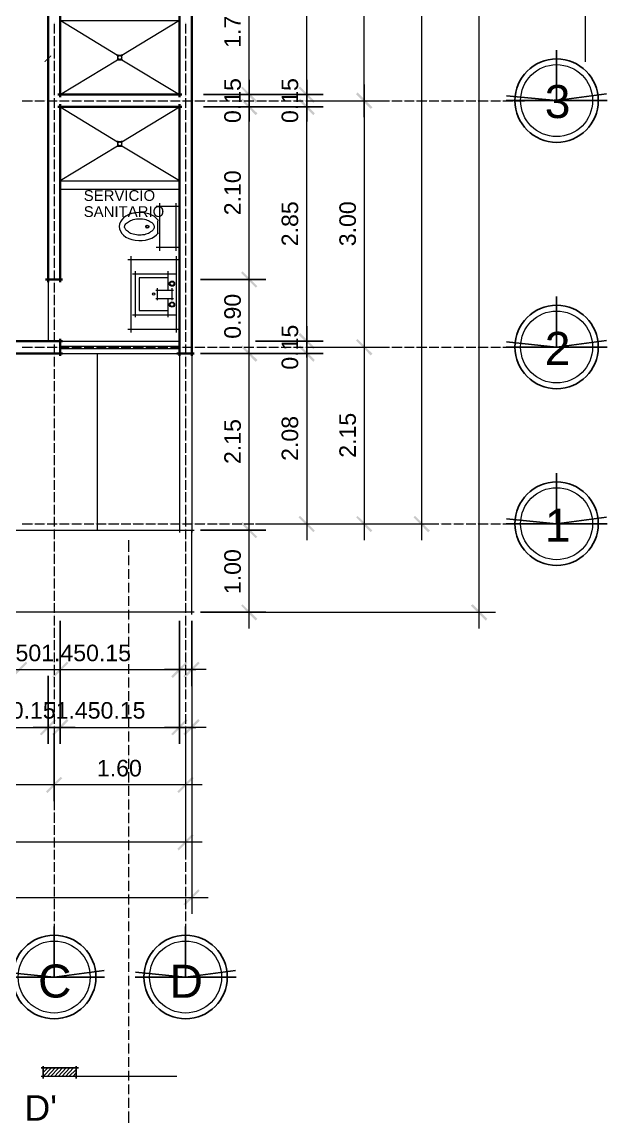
# Model space of a CAD drawing. Header units: millimetres. Extents: x 242 to 289.1, y 51.6 to 80.3.
# Drawn here: x 281.78 to 288.9, y 51.93 to 65.32 of the extents above; entities that cross this region are included whole.
import ezdxf

# ---------------------------------------------------------------- set-up
doc = ezdxf.new("R2010")
doc.units = ezdxf.units.MM
for name, color, linetype in [('PDF_0', 7, 'Continuous'), ('PDF_Acabados', 7, 'Continuous'), ('PDF_Arquitectura', 7, 'Continuous'), ('PDF_Ejes', 7, 'Continuous'), ('PDF_Muebles Fijos', 5, 'Continuous'), ('PDF_Muros', 7, 'Continuous'), ('PDF_Niveles', 2, 'Continuous'), ('PDF_Text', 7, 'Continuous'), ('PDF_Ventanas', 4, 'Continuous')]:
    doc.layers.add(name, color=color, linetype=linetype)
doc.styles.add('PDF ArialMT', font='arial.ttf')

msp = doc.modelspace()

# ---------------------------------------------------------------- hatches: boundary and pattern name
at = {"layer": 'PDF_0', "transparency": 33554559}
for points in [[(282.046, 64.842), (282.055, 64.833), (282.135, 64.91), (282.126, 64.918)], [(284.641, 64.359), (284.459, 64.537), (284.442, 64.52), (284.62, 64.338)], [(285.34, 64.359), (285.162, 64.537), (285.141, 64.52), (285.323, 64.338)], [(286.042, 64.283), (285.86, 64.465), (285.843, 64.444), (286.021, 64.266)], [(284.442, 64.372), (284.62, 64.19), (284.641, 64.211), (284.459, 64.389)], [(285.141, 64.372), (285.323, 64.19), (285.34, 64.211), (285.162, 64.389)], [(284.641, 62.107), (284.459, 62.289), (284.442, 62.272), (284.62, 62.09)], [(285.34, 61.358), (285.162, 61.54), (285.141, 61.519), (285.323, 61.341)], [(284.641, 61.21), (284.459, 61.387), (284.442, 61.371), (284.62, 61.188)], [(285.141, 61.371), (285.323, 61.188), (285.34, 61.21), (285.162, 61.387)], [(285.843, 61.447), (286.021, 61.265), (286.042, 61.286), (285.86, 61.464)], [(284.641, 59.059), (284.459, 59.241), (284.442, 59.22), (284.62, 59.042)], [(285.162, 59.313), (285.141, 59.296), (285.323, 59.114), (285.34, 59.135)], [(285.86, 59.313), (285.843, 59.296), (286.021, 59.114), (286.042, 59.135)], [(286.559, 59.313), (286.542, 59.296), (286.72, 59.114), (286.741, 59.135)], [(284.459, 58.238), (284.442, 58.221), (284.62, 58.039), (284.641, 58.06)], [(287.262, 58.238), (287.24, 58.221), (287.423, 58.039), (287.439, 58.06)], [(281.661, 57.34), (281.839, 57.522), (281.822, 57.539), (281.64, 57.361)], [(282.16, 57.34), (282.342, 57.522), (282.321, 57.539), (282.143, 57.361)], [(283.773, 57.539), (283.591, 57.361), (283.612, 57.34), (283.79, 57.522)], [(283.938, 57.522), (283.921, 57.539), (283.739, 57.361), (283.761, 57.34)], [(282.173, 56.841), (281.991, 56.659), (282.012, 56.642), (282.19, 56.82)], [(282.16, 56.642), (282.342, 56.82), (282.321, 56.841), (282.143, 56.659)], [(283.773, 56.841), (283.591, 56.659), (283.612, 56.642), (283.79, 56.82)], [(283.938, 56.82), (283.921, 56.841), (283.739, 56.659), (283.761, 56.642)], [(282.245, 56.138), (282.067, 55.96), (282.084, 55.939), (282.266, 56.121)], [(283.667, 55.96), (283.684, 55.939), (283.866, 56.121), (283.845, 56.138)], [(283.667, 55.262), (283.684, 55.241), (283.866, 55.423), (283.845, 55.439)], [(283.739, 54.589), (283.761, 54.572), (283.938, 54.749), (283.921, 54.771)]]:
    msp.add_hatch(color=256, dxfattribs=at).paths.add_polyline_path(points)

# ---------------------------------------------------------------- linework, layer by layer
for p, q in [((288.284, 64.366), (288.284, 64.979)), ((288.284, 64.366), (288.892, 64.447)), ((288.284, 64.366), (287.67, 64.366)), ((288.284, 64.366), (287.673, 64.426)), ((288.284, 64.366), (288.898, 64.366)), ((288.284, 61.368), (288.284, 61.982)), ((288.284, 61.368), (287.67, 61.368)), ((288.284, 61.368), (287.673, 61.429)), ((288.284, 61.368), (288.892, 61.449)), ((288.284, 61.368), (288.898, 61.368)), ((288.284, 59.218), (288.284, 59.831)), ((288.284, 59.218), (287.67, 59.218)), ((288.284, 59.218), (287.673, 59.279)), ((288.284, 59.218), (288.892, 59.299)), ((288.284, 59.218), (288.898, 59.218)), ((282.167, 53.702), (282.167, 54.315)), ((283.767, 53.702), (283.767, 54.315)), ((282.167, 53.702), (281.556, 53.762)), ((282.167, 53.702), (282.775, 53.783)), ((283.767, 53.702), (283.156, 53.762)), ((283.767, 53.702), (284.375, 53.783)), ((282.167, 53.702), (281.553, 53.702)), ((282.167, 53.702), (282.78, 53.702)), ((283.767, 53.702), (283.153, 53.702)), ((283.767, 53.702), (284.381, 53.702))]:
    msp.add_line(p, q)
for centre in [(288.284, 64.366), (288.284, 61.368), (288.284, 59.218), (282.167, 53.702), (283.767, 53.702)]:
    msp.add_circle(centre, 0.508)
at = {"layer": 'PDF_Acabados', "color": 8, "lineweight": 5, "true_color": 0x808080}
for points in [[(288.637, 64.838), (288.637, 66.489)], [(283.659, 52.493), (282.008, 52.493)]]:
    msp.add_lwpolyline(points, dxfattribs=at)
at = {"layer": 'PDF_Acabados', "lineweight": 25}
for points in [[(282.461, 52.595), (282.008, 52.595)], [(282.033, 52.468), (282.033, 52.616)], [(282.436, 52.468), (282.436, 52.616)]]:
    msp.add_lwpolyline(points, dxfattribs=at)
at = {"layer": 'PDF_Acabados', "lineweight": 9}
for points in [[(282.033, 52.582), (282.046, 52.595)], [(282.033, 52.54), (282.088, 52.595)], [(282.033, 52.493), (282.135, 52.595)], [(282.08, 52.493), (282.177, 52.595)], [(282.122, 52.493), (282.224, 52.595)], [(282.169, 52.493), (282.27, 52.595)], [(282.215, 52.493), (282.313, 52.595)], [(282.258, 52.493), (282.359, 52.595)], [(282.304, 52.493), (282.402, 52.595)], [(282.347, 52.493), (282.436, 52.578)], [(282.393, 52.493), (282.436, 52.535)]]:
    msp.add_lwpolyline(points, dxfattribs=at)
at = {"layer": 'PDF_Arquitectura', "color": 250, "lineweight": 18, "true_color": 0x404040}
for points in [[(287.342, 57.941), (287.342, 74.338)], [(285.941, 64.165), (285.941, 67.166)], [(285.242, 64.241), (285.242, 67.09)], [(284.54, 64.241), (284.54, 66.341)], [(282.093, 64.546), (282.093, 64.977)], [(284.54, 64.618), (284.54, 64.44), (284.54, 64.292), (284.54, 64.11)], [(285.242, 64.618), (285.242, 64.44), (285.242, 64.292), (285.242, 64.11)], [(284.54, 61.989), (284.54, 64.491)], [(285.242, 61.239), (285.242, 64.491)], [(285.314, 64.364), (286.14, 64.364)], [(284.54, 61.091), (284.54, 62.391)], [(285.242, 61.62), (285.242, 61.438), (285.242, 61.29), (285.242, 61.108)], [(285.941, 61.565), (285.941, 59.017)], [(284.54, 58.941), (284.54, 61.489)], [(285.242, 61.489), (285.242, 59.017)], [(285.314, 61.366), (286.14, 61.366)], [(284.54, 57.941), (284.54, 59.338)], [(284.616, 59.216), (285.441, 59.216)], [(285.314, 59.216), (286.14, 59.216)], [(283.841, 57.239), (283.841, 58.035), (283.841, 54.47)], [(284.743, 58.14), (283.947, 58.14), (287.541, 58.14)], [(281.242, 57.442), (281.94, 57.442)], [(281.542, 57.442), (282.44, 57.442)], [(282.042, 57.442), (283.892, 57.442)], [(284.019, 57.442), (283.841, 57.442), (283.693, 57.442), (283.511, 57.442)], [(283.841, 57.366), (283.841, 56.54)], [(280.691, 56.739), (282.292, 56.739)], [(282.423, 56.739), (282.241, 56.739), (282.093, 56.739), (281.911, 56.739)], [(282.042, 56.739), (283.892, 56.739)], [(284.019, 56.739), (283.841, 56.739), (283.693, 56.739), (283.511, 56.739)], [(283.765, 56.667), (283.765, 55.842)], [(282.368, 56.041), (280.615, 56.041)], [(283.968, 56.041), (281.966, 56.041)], [(283.765, 55.964), (283.765, 55.139)], [(283.968, 55.342), (276.716, 55.342)], [(276.64, 54.669), (284.04, 54.669)]]:
    msp.add_lwpolyline(points, dxfattribs=at)
for points in [[(284.743, 64.44), (283.985, 64.44)], [(285.441, 64.44), (284.616, 64.44)], [(284.743, 64.292), (283.985, 64.292)], [(285.441, 64.292), (284.616, 64.292)], [(284.743, 62.188), (283.947, 62.188)], [(285.441, 61.438), (284.616, 61.438)], [(284.743, 61.29), (283.947, 61.29)], [(285.441, 61.29), (284.616, 61.29)], [(284.743, 59.139), (283.947, 59.139)], [(282.241, 57.239), (282.241, 58.035)], [(283.693, 57.239), (283.693, 58.035)], [(282.093, 56.54), (282.093, 57.366)], [(282.241, 56.54), (282.241, 57.366)], [(283.693, 56.54), (283.693, 57.366)], [(282.165, 55.842), (282.165, 56.667)]]:
    msp.add_lwpolyline(points, close=True, dxfattribs=at)
at = {"layer": 'PDF_Arquitectura', "lineweight": 5}
for points in [[(283.071, 59.017), (283.071, 58.877)], [(283.071, 58.86), (283.071, 58.86)], [(283.071, 58.847), (283.071, 58.847)], [(283.071, 58.83), (283.071, 58.712)], [(283.071, 58.695), (283.071, 58.695)], [(283.071, 58.682), (283.071, 58.682)], [(283.071, 58.665), (283.071, 58.547)], [(283.071, 58.53), (283.071, 58.53)], [(283.071, 58.517), (283.071, 58.517)], [(283.071, 58.5), (283.071, 58.382)], [(283.071, 58.365), (283.071, 58.365)], [(283.071, 58.352), (283.071, 58.352)], [(283.071, 58.335), (283.071, 58.217)], [(283.071, 58.2), (283.071, 58.2)], [(283.071, 58.187), (283.071, 58.187)], [(283.071, 58.17), (283.071, 58.052)], [(283.071, 58.035), (283.071, 58.035)], [(283.071, 58.022), (283.071, 58.022)], [(283.071, 58.005), (283.071, 57.886)], [(283.071, 57.869), (283.071, 57.869)], [(283.071, 57.857), (283.071, 57.857)], [(283.071, 57.84), (283.071, 57.721)], [(283.071, 57.704), (283.071, 57.704)], [(283.071, 57.692), (283.071, 57.692)], [(283.071, 57.675), (283.071, 57.556)], [(283.071, 57.539), (283.071, 57.539)], [(283.071, 57.527), (283.071, 57.527)], [(283.071, 57.51), (283.071, 57.391)], [(283.071, 57.374), (283.071, 57.374)], [(283.071, 57.361), (283.071, 57.361)], [(283.071, 57.345), (283.071, 57.226)], [(283.071, 57.213), (283.071, 57.213)], [(283.071, 57.196), (283.071, 57.196)], [(283.071, 57.179), (283.071, 57.061)], [(283.071, 57.048), (283.071, 57.048)], [(283.071, 57.031), (283.071, 57.031)], [(283.071, 57.014), (283.071, 56.896)], [(283.071, 56.883), (283.071, 56.883)], [(283.071, 56.866), (283.071, 56.866)], [(283.071, 56.849), (283.071, 56.731)], [(283.071, 56.718), (283.071, 56.718)], [(283.071, 56.701), (283.071, 56.701)], [(283.071, 56.688), (283.071, 56.566)], [(283.071, 56.553), (283.071, 56.553)], [(283.071, 56.536), (283.071, 56.536)], [(283.071, 56.523), (283.071, 56.4)], [(283.071, 56.388), (283.071, 56.388)], [(283.071, 56.371), (283.071, 56.371)], [(283.071, 56.358), (283.071, 56.235)], [(283.071, 56.223), (283.071, 56.223)], [(283.071, 56.206), (283.071, 56.206)], [(283.071, 56.193), (283.071, 56.07)], [(283.071, 56.058), (283.071, 56.058)], [(283.071, 56.041), (283.071, 56.041)], [(283.071, 56.028), (283.071, 55.905)], [(283.071, 55.892), (283.071, 55.892)], [(283.071, 55.876), (283.071, 55.876)], [(283.071, 55.863), (283.071, 55.74)], [(283.071, 55.727), (283.071, 55.727)], [(283.071, 55.71), (283.071, 55.71)], [(283.071, 55.698), (283.071, 55.575)], [(283.071, 55.562), (283.071, 55.562)], [(283.071, 55.545), (283.071, 55.545)], [(283.071, 55.533), (283.071, 55.41)], [(283.071, 55.397), (283.071, 55.397)], [(283.071, 55.38), (283.071, 55.38)], [(283.071, 55.368), (283.071, 55.245)], [(283.071, 55.232), (283.071, 55.232)], [(283.071, 55.215), (283.071, 55.215)], [(283.071, 55.202), (283.071, 55.08)], [(283.071, 55.067), (283.071, 55.067)], [(283.071, 55.05), (283.071, 55.05)], [(283.071, 55.037), (283.071, 54.915)], [(283.071, 54.902), (283.071, 54.902)], [(283.071, 54.885), (283.071, 54.885)], [(283.071, 54.872), (283.071, 54.749)], [(283.071, 54.737), (283.071, 54.737)], [(283.071, 54.72), (283.071, 54.72)], [(283.071, 54.707), (283.071, 54.584)], [(283.071, 54.572), (283.071, 54.572)], [(283.071, 54.555), (283.071, 54.555)], [(283.071, 54.542), (283.071, 54.423)], [(283.071, 54.407), (283.071, 54.407)], [(283.071, 54.39), (283.071, 54.39)], [(283.071, 54.377), (283.071, 54.258)], [(283.071, 54.241), (283.071, 54.241)], [(283.071, 54.224), (283.071, 54.224)], [(283.071, 54.212), (283.071, 54.093)], [(283.071, 54.076), (283.071, 54.076)], [(283.071, 54.059), (283.071, 54.059)], [(283.071, 54.047), (283.071, 53.928)], [(283.071, 53.911), (283.071, 53.911)], [(283.071, 53.899), (283.071, 53.899)], [(283.071, 53.882), (283.071, 53.763)], [(283.071, 53.746), (283.071, 53.746)], [(283.071, 53.733), (283.071, 53.733)], [(283.071, 53.716), (283.071, 53.598)], [(283.071, 53.581), (283.071, 53.581)], [(283.071, 53.568), (283.071, 53.568)], [(283.071, 53.551), (283.071, 53.433)], [(283.071, 53.416), (283.071, 53.416)], [(283.071, 53.403), (283.071, 53.403)], [(283.071, 53.386), (283.071, 53.268)], [(283.071, 53.251), (283.071, 53.251)], [(283.071, 53.238), (283.071, 53.238)], [(283.071, 53.221), (283.071, 53.103)], [(283.071, 53.086), (283.071, 53.086)], [(283.071, 53.073), (283.071, 53.073)], [(283.071, 53.056), (283.071, 52.938)], [(283.071, 52.921), (283.071, 52.921)], [(283.071, 52.908), (283.071, 52.908)], [(283.071, 52.891), (283.071, 52.772)], [(283.071, 52.755), (283.071, 52.755)], [(283.071, 52.743), (283.071, 52.743)], [(283.071, 52.726), (283.071, 52.607)], [(283.071, 52.59), (283.071, 52.59)], [(283.071, 52.578), (283.071, 52.578)], [(283.071, 52.561), (283.071, 52.442)], [(283.071, 52.425), (283.071, 52.425)], [(283.071, 52.413), (283.071, 52.413)], [(283.071, 52.396), (283.071, 52.277)], [(283.071, 52.26), (283.071, 52.26)], [(283.071, 52.247), (283.071, 52.247)], [(283.071, 52.231), (283.071, 52.112)], [(283.071, 52.095), (283.071, 52.095)], [(283.071, 52.082), (283.071, 52.082)], [(283.071, 52.065), (283.071, 51.926)]]:
    msp.add_lwpolyline(points, dxfattribs=at)
at = {"layer": 'PDF_Ejes', "lineweight": 18}
for points in [[(286.639, 74.266), (286.639, 59.017)], [(285.941, 64.563), (285.941, 61.163)], [(285.314, 64.364), (286.14, 64.364)], [(285.314, 61.366), (286.14, 61.366)], [(286.017, 59.216), (286.843, 59.216)]]:
    msp.add_lwpolyline(points, dxfattribs=at)
at = {"layer": 'PDF_Ejes', "lineweight": 9}
for points in [[(282.165, 65.316), (282.165, 65.316)], [(282.165, 65.299), (282.165, 65.181)], [(283.765, 65.316), (283.765, 65.316)], [(283.765, 65.299), (283.765, 65.181)], [(282.165, 65.164), (282.165, 65.164)], [(282.165, 65.151), (282.165, 65.028)], [(283.765, 65.164), (283.765, 65.164)], [(283.765, 65.151), (283.765, 65.028)], [(282.165, 65.015), (282.165, 65.015)], [(282.165, 64.999), (282.165, 64.88)], [(283.765, 65.015), (283.765, 65.015)], [(283.765, 64.999), (283.765, 64.88)], [(282.165, 64.863), (282.165, 64.863)], [(282.165, 64.85), (282.165, 64.728)], [(283.765, 64.863), (283.765, 64.863)], [(283.765, 64.85), (283.765, 64.728)], [(282.165, 64.715), (282.165, 64.715)], [(283.765, 64.715), (283.765, 64.715)], [(282.165, 64.698), (282.165, 64.579)], [(283.765, 64.698), (283.765, 64.579)], [(282.165, 64.563), (282.165, 64.563)], [(282.165, 64.55), (282.165, 64.431)], [(283.765, 64.563), (283.765, 64.563)], [(283.765, 64.55), (283.765, 64.431)], [(281.779, 64.364), (281.902, 64.364)], [(281.915, 64.364), (281.915, 64.364)], [(281.932, 64.364), (282.05, 64.364)], [(282.067, 64.364), (282.067, 64.364)], [(282.08, 64.364), (282.203, 64.364)], [(282.165, 64.414), (282.165, 64.414)], [(282.165, 64.397), (282.165, 64.279)], [(282.215, 64.364), (282.215, 64.364)], [(282.232, 64.364), (282.351, 64.364)], [(282.368, 64.364), (282.368, 64.364)], [(282.38, 64.364), (282.499, 64.364)], [(282.516, 64.364), (282.516, 64.364)], [(282.533, 64.364), (282.651, 64.364)], [(282.664, 64.364), (282.664, 64.364)], [(282.681, 64.364), (282.8, 64.364)], [(282.817, 64.364), (282.817, 64.364)], [(282.829, 64.364), (282.952, 64.364)], [(282.965, 64.364), (282.965, 64.364)], [(282.982, 64.364), (283.1, 64.364)], [(283.117, 64.364), (283.117, 64.364)], [(283.13, 64.364), (283.253, 64.364)], [(283.265, 64.364), (283.265, 64.364)], [(283.282, 64.364), (283.401, 64.364)], [(283.418, 64.364), (283.418, 64.364)], [(283.43, 64.364), (283.549, 64.364)], [(283.566, 64.364), (283.566, 64.364)], [(283.583, 64.364), (283.701, 64.364)], [(283.714, 64.364), (283.714, 64.364)], [(283.731, 64.364), (283.849, 64.364)], [(283.765, 64.414), (283.765, 64.414)], [(283.765, 64.397), (283.765, 64.279)], [(283.866, 64.364), (283.866, 64.364)], [(283.879, 64.364), (284.002, 64.364)], [(284.015, 64.364), (284.015, 64.364)], [(284.032, 64.364), (284.15, 64.364)], [(284.167, 64.364), (284.167, 64.364)], [(284.18, 64.364), (284.302, 64.364)], [(284.315, 64.364), (284.315, 64.364)], [(284.332, 64.364), (284.451, 64.364)], [(284.468, 64.364), (284.468, 64.364)], [(284.48, 64.364), (284.599, 64.364)], [(284.616, 64.364), (284.616, 64.364)], [(284.633, 64.364), (284.751, 64.364)], [(284.764, 64.364), (284.764, 64.364)], [(284.781, 64.364), (284.899, 64.364)], [(284.916, 64.364), (284.916, 64.364)], [(284.929, 64.364), (285.052, 64.364)], [(285.064, 64.364), (285.064, 64.364)], [(285.081, 64.364), (285.2, 64.364)], [(285.217, 64.364), (285.217, 64.364)], [(285.23, 64.364), (285.352, 64.364)], [(285.365, 64.364), (285.365, 64.364)], [(285.382, 64.364), (285.501, 64.364)], [(285.517, 64.364), (285.517, 64.364)], [(285.53, 64.364), (285.653, 64.364)], [(285.666, 64.364), (285.666, 64.364)], [(285.683, 64.364), (285.801, 64.364)], [(285.818, 64.364), (285.818, 64.364)], [(285.831, 64.364), (285.949, 64.364)], [(285.966, 64.364), (285.966, 64.364)], [(285.979, 64.364), (286.102, 64.364)], [(286.114, 64.364), (286.114, 64.364)], [(286.131, 64.364), (286.25, 64.364)], [(286.267, 64.364), (286.267, 64.364)], [(286.279, 64.364), (286.402, 64.364)], [(286.415, 64.364), (286.415, 64.364)], [(286.432, 64.364), (286.55, 64.364)], [(286.567, 64.364), (286.567, 64.364)], [(286.58, 64.364), (286.703, 64.364)], [(286.716, 64.364), (286.716, 64.364)], [(286.732, 64.364), (286.851, 64.364)], [(286.868, 64.364), (286.868, 64.364)], [(286.881, 64.364), (286.999, 64.364)], [(287.016, 64.364), (287.016, 64.364)], [(287.033, 64.364), (287.152, 64.364)], [(287.164, 64.364), (287.164, 64.364)], [(287.181, 64.364), (287.3, 64.364)], [(287.317, 64.364), (287.317, 64.364)], [(287.329, 64.364), (287.452, 64.364)], [(287.465, 64.364), (287.465, 64.364)], [(287.482, 64.364), (287.6, 64.364)], [(287.617, 64.364), (287.617, 64.364)], [(287.63, 64.364), (287.753, 64.364)], [(287.765, 64.364), (287.765, 64.364)], [(287.782, 64.364), (287.892, 64.364)], [(282.165, 64.266), (282.165, 64.266)], [(282.165, 64.249), (282.165, 64.131)], [(283.765, 64.266), (283.765, 64.266)], [(283.765, 64.249), (283.765, 64.131)], [(282.165, 64.114), (282.165, 64.114)], [(282.165, 64.101), (282.165, 63.978)], [(283.765, 64.114), (283.765, 64.114)], [(283.765, 64.101), (283.765, 63.978)], [(282.165, 63.966), (282.165, 63.966)], [(282.165, 63.949), (282.165, 63.83)], [(283.765, 63.966), (283.765, 63.966)], [(283.765, 63.949), (283.765, 63.83)], [(282.165, 63.813), (282.165, 63.813)], [(282.165, 63.801), (282.165, 63.678)], [(283.765, 63.813), (283.765, 63.813)], [(283.765, 63.801), (283.765, 63.678)], [(282.165, 63.665), (282.165, 63.665)], [(282.165, 63.648), (282.165, 63.53)], [(283.765, 63.665), (283.765, 63.665)], [(283.765, 63.648), (283.765, 63.53)], [(282.165, 63.513), (282.165, 63.513)], [(283.765, 63.513), (283.765, 63.513)], [(282.165, 63.5), (282.165, 63.381)], [(283.765, 63.5), (283.765, 63.381)], [(282.165, 63.364), (282.165, 63.364)], [(282.165, 63.348), (282.165, 63.229)], [(283.765, 63.364), (283.765, 63.364)], [(283.765, 63.348), (283.765, 63.229)], [(282.165, 63.216), (282.165, 63.216)], [(282.165, 63.199), (282.165, 63.081)], [(283.765, 63.216), (283.765, 63.216)], [(283.765, 63.199), (283.765, 63.081)], [(282.165, 63.064), (282.165, 63.064)], [(282.165, 63.051), (282.165, 62.928)], [(283.765, 63.064), (283.765, 63.064)], [(283.765, 63.051), (283.765, 62.928)], [(282.165, 62.916), (282.165, 62.916)], [(282.165, 62.899), (282.165, 62.78)], [(283.765, 62.916), (283.765, 62.916)], [(283.765, 62.899), (283.765, 62.78)], [(282.165, 62.763), (282.165, 62.763)], [(282.165, 62.751), (282.165, 62.628)], [(283.765, 62.763), (283.765, 62.763)], [(283.765, 62.751), (283.765, 62.628)], [(282.165, 62.615), (282.165, 62.615)], [(282.165, 62.598), (282.165, 62.48)], [(283.765, 62.615), (283.765, 62.615)], [(283.765, 62.598), (283.765, 62.48)], [(282.165, 62.463), (282.165, 62.463)], [(282.165, 62.45), (282.165, 62.332)], [(283.765, 62.463), (283.765, 62.463)], [(283.765, 62.45), (283.765, 62.332)], [(282.165, 62.315), (282.165, 62.315)], [(282.165, 62.298), (282.165, 62.179)], [(283.765, 62.315), (283.765, 62.315)], [(283.765, 62.298), (283.765, 62.179)], [(282.165, 62.166), (282.165, 62.166)], [(283.765, 62.166), (283.765, 62.166)], [(282.165, 62.149), (282.165, 62.031)], [(283.765, 62.149), (283.765, 62.031)], [(282.165, 62.014), (282.165, 62.014)], [(282.165, 62.001), (282.165, 61.879)], [(283.765, 62.014), (283.765, 62.014)], [(283.765, 62.001), (283.765, 61.879)], [(282.165, 61.866), (282.165, 61.866)], [(282.165, 61.849), (282.165, 61.73)], [(283.765, 61.866), (283.765, 61.866)], [(283.765, 61.849), (283.765, 61.73)], [(282.165, 61.713), (282.165, 61.713)], [(282.165, 61.701), (282.165, 61.578)], [(283.765, 61.713), (283.765, 61.713)], [(283.765, 61.701), (283.765, 61.578)], [(282.165, 61.565), (282.165, 61.565)], [(282.165, 61.548), (282.165, 61.43)], [(283.765, 61.565), (283.765, 61.565)], [(283.765, 61.548), (283.765, 61.43)], [(281.779, 61.366), (281.902, 61.366)], [(281.915, 61.366), (281.915, 61.366)], [(281.932, 61.366), (282.05, 61.366)], [(282.067, 61.366), (282.067, 61.366)], [(282.08, 61.366), (282.203, 61.366)], [(282.165, 61.413), (282.165, 61.413)], [(282.165, 61.4), (282.165, 61.282)], [(282.215, 61.366), (282.215, 61.366)], [(282.232, 61.366), (282.351, 61.366)], [(282.368, 61.366), (282.368, 61.366)], [(282.38, 61.366), (282.499, 61.366)], [(282.516, 61.366), (282.516, 61.366)], [(282.533, 61.366), (282.651, 61.366)], [(282.664, 61.366), (282.664, 61.366)], [(282.681, 61.366), (282.8, 61.366)], [(282.817, 61.366), (282.817, 61.366)], [(282.829, 61.366), (282.952, 61.366)], [(282.965, 61.366), (282.965, 61.366)], [(282.982, 61.366), (283.1, 61.366)], [(283.117, 61.366), (283.117, 61.366)], [(283.13, 61.366), (283.253, 61.366)], [(283.265, 61.366), (283.265, 61.366)], [(283.282, 61.366), (283.401, 61.366)], [(283.418, 61.366), (283.418, 61.366)], [(283.43, 61.366), (283.549, 61.366)], [(283.566, 61.366), (283.566, 61.366)], [(283.583, 61.366), (283.701, 61.366)], [(283.714, 61.366), (283.714, 61.366)], [(283.731, 61.366), (283.849, 61.366)], [(283.765, 61.413), (283.765, 61.413)], [(283.765, 61.4), (283.765, 61.282)], [(283.866, 61.366), (283.866, 61.366)], [(283.879, 61.366), (284.002, 61.366)], [(284.015, 61.366), (284.015, 61.366)], [(284.032, 61.366), (284.15, 61.366)], [(284.167, 61.366), (284.167, 61.366)], [(284.18, 61.366), (284.302, 61.366)], [(284.315, 61.366), (284.315, 61.366)], [(284.332, 61.366), (284.451, 61.366)], [(284.468, 61.366), (284.468, 61.366)], [(284.48, 61.366), (284.599, 61.366)], [(284.616, 61.366), (284.616, 61.366)], [(284.633, 61.366), (284.751, 61.366)], [(284.764, 61.366), (284.764, 61.366)], [(284.781, 61.366), (284.899, 61.366)], [(284.916, 61.366), (284.916, 61.366)], [(284.929, 61.366), (285.052, 61.366)], [(285.064, 61.366), (285.064, 61.366)], [(285.081, 61.366), (285.2, 61.366)], [(285.217, 61.366), (285.217, 61.366)], [(285.23, 61.366), (285.352, 61.366)], [(285.365, 61.366), (285.365, 61.366)], [(285.382, 61.366), (285.501, 61.366)], [(285.517, 61.366), (285.517, 61.366)], [(285.53, 61.366), (285.653, 61.366)], [(285.666, 61.366), (285.666, 61.366)], [(285.683, 61.366), (285.801, 61.366)], [(285.818, 61.366), (285.818, 61.366)], [(285.831, 61.366), (285.949, 61.366)], [(285.966, 61.366), (285.966, 61.366)], [(285.979, 61.366), (286.102, 61.366)], [(286.114, 61.366), (286.114, 61.366)], [(286.131, 61.366), (286.25, 61.366)], [(286.267, 61.366), (286.267, 61.366)], [(286.279, 61.366), (286.402, 61.366)], [(286.415, 61.366), (286.415, 61.366)], [(286.432, 61.366), (286.55, 61.366)], [(286.567, 61.366), (286.567, 61.366)], [(286.58, 61.366), (286.703, 61.366)], [(286.716, 61.366), (286.716, 61.366)], [(286.732, 61.366), (286.851, 61.366)], [(286.868, 61.366), (286.868, 61.366)], [(286.881, 61.366), (286.999, 61.366)], [(287.016, 61.366), (287.016, 61.366)], [(287.033, 61.366), (287.152, 61.366)], [(287.164, 61.366), (287.164, 61.366)], [(287.181, 61.366), (287.3, 61.366)], [(287.317, 61.366), (287.317, 61.366)], [(287.329, 61.366), (287.452, 61.366)], [(287.465, 61.366), (287.465, 61.366)], [(287.482, 61.366), (287.6, 61.366)], [(287.617, 61.366), (287.617, 61.366)], [(287.63, 61.366), (287.753, 61.366)], [(287.765, 61.366), (287.765, 61.366)], [(287.782, 61.366), (287.892, 61.366)], [(282.165, 61.265), (282.165, 61.265)], [(282.165, 61.248), (282.165, 61.129)], [(283.765, 61.265), (283.765, 61.265)], [(283.765, 61.248), (283.765, 61.129)], [(282.165, 61.117), (282.165, 61.117)], [(282.165, 61.1), (282.165, 60.981)], [(283.765, 61.117), (283.765, 61.117)], [(283.765, 61.1), (283.765, 60.981)], [(282.165, 60.964), (282.165, 60.964)], [(283.765, 60.964), (283.765, 60.964)], [(282.165, 60.951), (282.165, 60.829)], [(283.765, 60.951), (283.765, 60.829)], [(282.165, 60.816), (282.165, 60.816)], [(282.165, 60.799), (282.165, 60.68)], [(283.765, 60.816), (283.765, 60.816)], [(283.765, 60.799), (283.765, 60.68)], [(282.165, 60.664), (282.165, 60.664)], [(282.165, 60.651), (282.165, 60.528)], [(283.765, 60.664), (283.765, 60.664)], [(283.765, 60.651), (283.765, 60.528)], [(282.165, 60.515), (282.165, 60.515)], [(282.165, 60.498), (282.165, 60.38)], [(283.765, 60.515), (283.765, 60.515)], [(283.765, 60.498), (283.765, 60.38)], [(282.165, 60.363), (282.165, 60.363)], [(282.165, 60.35), (282.165, 60.232)], [(283.765, 60.363), (283.765, 60.363)], [(283.765, 60.35), (283.765, 60.232)], [(282.165, 60.215), (282.165, 60.215)], [(282.165, 60.198), (282.165, 60.079)], [(283.765, 60.215), (283.765, 60.215)], [(283.765, 60.198), (283.765, 60.079)], [(282.165, 60.067), (282.165, 60.067)], [(282.165, 60.05), (282.165, 59.931)], [(283.765, 60.067), (283.765, 60.067)], [(283.765, 60.05), (283.765, 59.931)], [(282.165, 59.914), (282.165, 59.914)], [(282.165, 59.902), (282.165, 59.779)], [(283.765, 59.914), (283.765, 59.914)], [(283.765, 59.902), (283.765, 59.779)], [(282.165, 59.766), (282.165, 59.766)], [(283.765, 59.766), (283.765, 59.766)], [(282.165, 59.749), (282.165, 59.631)], [(283.765, 59.749), (283.765, 59.631)], [(282.165, 59.614), (282.165, 59.614)], [(282.165, 59.601), (282.165, 59.478)], [(283.765, 59.614), (283.765, 59.614)], [(283.765, 59.601), (283.765, 59.478)], [(282.165, 59.465), (282.165, 59.465)], [(282.165, 59.449), (282.165, 59.33)], [(283.765, 59.465), (283.765, 59.465)], [(283.765, 59.449), (283.765, 59.33)], [(281.779, 59.216), (281.902, 59.216)], [(281.915, 59.216), (281.915, 59.216)], [(281.932, 59.216), (282.05, 59.216)], [(282.067, 59.216), (282.067, 59.216)], [(282.08, 59.216), (282.203, 59.216)], [(282.165, 59.313), (282.165, 59.313)], [(282.165, 59.3), (282.165, 59.182)], [(282.215, 59.216), (282.215, 59.216)], [(282.232, 59.216), (282.351, 59.216)], [(282.368, 59.216), (282.368, 59.216)], [(282.38, 59.216), (282.499, 59.216)], [(282.516, 59.216), (282.516, 59.216)], [(282.533, 59.216), (282.651, 59.216)], [(282.664, 59.216), (282.664, 59.216)], [(282.681, 59.216), (282.8, 59.216)], [(282.817, 59.216), (282.817, 59.216)], [(282.829, 59.216), (282.952, 59.216)], [(282.965, 59.216), (282.965, 59.216)], [(282.982, 59.216), (283.1, 59.216)], [(283.117, 59.216), (283.117, 59.216)], [(283.13, 59.216), (283.253, 59.216)], [(283.265, 59.216), (283.265, 59.216)], [(283.282, 59.216), (283.401, 59.216)], [(283.418, 59.216), (283.418, 59.216)], [(283.43, 59.216), (283.549, 59.216)], [(283.566, 59.216), (283.566, 59.216)], [(283.583, 59.216), (283.701, 59.216)], [(283.714, 59.216), (283.714, 59.216)], [(283.731, 59.216), (283.849, 59.216)], [(283.765, 59.313), (283.765, 59.313)], [(283.765, 59.3), (283.765, 59.182)], [(283.866, 59.216), (283.866, 59.216)], [(283.879, 59.216), (284.002, 59.216)], [(284.015, 59.216), (284.015, 59.216)], [(284.032, 59.216), (284.15, 59.216)], [(284.167, 59.216), (284.167, 59.216)], [(284.18, 59.216), (284.302, 59.216)], [(284.315, 59.216), (284.315, 59.216)], [(284.332, 59.216), (284.451, 59.216)], [(284.468, 59.216), (284.468, 59.216)], [(284.48, 59.216), (284.599, 59.216)], [(284.616, 59.216), (284.616, 59.216)], [(284.633, 59.216), (284.751, 59.216)], [(284.764, 59.216), (284.764, 59.216)], [(284.781, 59.216), (284.899, 59.216)], [(284.916, 59.216), (284.916, 59.216)], [(284.929, 59.216), (285.052, 59.216)], [(285.064, 59.216), (285.064, 59.216)], [(285.081, 59.216), (285.2, 59.216)], [(285.217, 59.216), (285.217, 59.216)], [(285.23, 59.216), (285.352, 59.216)], [(285.365, 59.216), (285.365, 59.216)], [(285.382, 59.216), (285.501, 59.216)], [(285.517, 59.216), (285.517, 59.216)], [(285.53, 59.216), (285.653, 59.216)], [(285.666, 59.216), (285.666, 59.216)], [(285.683, 59.216), (285.801, 59.216)], [(285.818, 59.216), (285.818, 59.216)], [(285.831, 59.216), (285.949, 59.216)], [(285.966, 59.216), (285.966, 59.216)], [(285.979, 59.216), (286.102, 59.216)], [(286.114, 59.216), (286.114, 59.216)], [(286.131, 59.216), (286.25, 59.216)], [(286.267, 59.216), (286.267, 59.216)], [(286.279, 59.216), (286.402, 59.216)], [(286.415, 59.216), (286.415, 59.216)], [(286.432, 59.216), (286.55, 59.216)], [(286.567, 59.216), (286.567, 59.216)], [(286.58, 59.216), (286.703, 59.216)], [(286.716, 59.216), (286.716, 59.216)], [(286.732, 59.216), (286.851, 59.216)], [(286.868, 59.216), (286.868, 59.216)], [(286.881, 59.216), (286.999, 59.216)], [(287.016, 59.216), (287.016, 59.216)], [(287.033, 59.216), (287.152, 59.216)], [(287.164, 59.216), (287.164, 59.216)], [(287.181, 59.216), (287.3, 59.216)], [(287.317, 59.216), (287.317, 59.216)], [(287.329, 59.216), (287.452, 59.216)], [(287.465, 59.216), (287.465, 59.216)], [(287.482, 59.216), (287.6, 59.216)], [(287.617, 59.216), (287.617, 59.216)], [(287.63, 59.216), (287.753, 59.216)], [(287.765, 59.216), (287.765, 59.216)], [(287.782, 59.216), (287.892, 59.216)], [(282.165, 59.165), (282.165, 59.165)], [(282.165, 59.148), (282.165, 59.029)], [(283.765, 59.165), (283.765, 59.165)], [(283.765, 59.148), (283.765, 59.029)], [(282.165, 59.017), (282.165, 59.017)], [(282.165, 59), (282.165, 58.881)], [(283.765, 59.017), (283.765, 59.017)], [(283.765, 59), (283.765, 58.881)], [(282.165, 58.864), (282.165, 58.864)], [(282.165, 58.852), (282.165, 58.729)], [(283.765, 58.864), (283.765, 58.864)], [(283.765, 58.852), (283.765, 58.729)], [(282.165, 58.716), (282.165, 58.716)], [(282.165, 58.699), (282.165, 58.581)], [(283.765, 58.716), (283.765, 58.716)], [(283.765, 58.699), (283.765, 58.581)], [(282.165, 58.564), (282.165, 58.564)], [(282.165, 58.551), (282.165, 58.428)], [(283.765, 58.564), (283.765, 58.564)], [(283.765, 58.551), (283.765, 58.428)], [(282.165, 58.416), (282.165, 58.416)], [(283.765, 58.416), (283.765, 58.416)], [(282.165, 58.399), (282.165, 58.28)], [(283.765, 58.399), (283.765, 58.28)], [(282.165, 58.263), (282.165, 58.263)], [(282.165, 58.25), (282.165, 58.132)], [(283.765, 58.263), (283.765, 58.263)], [(283.765, 58.25), (283.765, 58.132)], [(282.165, 58.115), (282.165, 58.115)], [(282.165, 58.098), (282.165, 57.98)], [(283.765, 58.115), (283.765, 58.115)], [(283.765, 58.098), (283.765, 57.98)], [(282.165, 57.967), (282.165, 57.967)], [(282.165, 57.95), (282.165, 57.831)], [(283.765, 57.967), (283.765, 57.967)], [(283.765, 57.95), (283.765, 57.831)], [(282.165, 57.814), (282.165, 57.814)], [(282.165, 57.802), (282.165, 57.679)], [(283.765, 57.814), (283.765, 57.814)], [(283.765, 57.802), (283.765, 57.679)], [(282.165, 57.666), (282.165, 57.666)], [(282.165, 57.649), (282.165, 57.531)], [(283.765, 57.666), (283.765, 57.666)], [(283.765, 57.649), (283.765, 57.531)], [(282.165, 57.514), (282.165, 57.514)], [(282.165, 57.501), (282.165, 57.378)], [(283.765, 57.514), (283.765, 57.514)], [(283.765, 57.501), (283.765, 57.378)], [(282.165, 57.366), (282.165, 57.366)], [(282.165, 57.349), (282.165, 57.23)], [(283.765, 57.366), (283.765, 57.366)], [(283.765, 57.349), (283.765, 57.23)], [(282.165, 57.213), (282.165, 57.213)], [(283.765, 57.213), (283.765, 57.213)], [(282.165, 57.201), (282.165, 57.082)], [(283.765, 57.201), (283.765, 57.082)], [(282.165, 57.065), (282.165, 57.065)], [(282.165, 57.048), (282.165, 56.93)], [(283.765, 57.065), (283.765, 57.065)], [(283.765, 57.048), (283.765, 56.93)], [(282.165, 56.917), (282.165, 56.917)], [(282.165, 56.9), (282.165, 56.781)], [(283.765, 56.917), (283.765, 56.917)], [(283.765, 56.9), (283.765, 56.781)], [(282.165, 56.765), (282.165, 56.765)], [(282.165, 56.752), (282.165, 56.629)], [(283.765, 56.765), (283.765, 56.765)], [(283.765, 56.752), (283.765, 56.629)], [(282.165, 56.616), (282.165, 56.616)], [(282.165, 56.599), (282.165, 56.481)], [(283.765, 56.616), (283.765, 56.616)], [(283.765, 56.599), (283.765, 56.481)], [(282.165, 56.464), (282.165, 56.464)], [(282.165, 56.451), (282.165, 56.329)], [(283.765, 56.464), (283.765, 56.464)], [(283.765, 56.451), (283.765, 56.329)], [(282.165, 56.316), (282.165, 56.316)], [(282.165, 56.299), (282.165, 56.18)], [(283.765, 56.316), (283.765, 56.316)], [(283.765, 56.299), (283.765, 56.18)], [(282.165, 56.163), (282.165, 56.163)], [(282.165, 56.151), (282.165, 56.032)], [(283.765, 56.163), (283.765, 56.163)], [(283.765, 56.151), (283.765, 56.032)], [(282.165, 56.015), (282.165, 56.015)], [(282.165, 55.998), (282.165, 55.88)], [(283.765, 56.015), (283.765, 56.015)], [(283.765, 55.998), (283.765, 55.88)], [(282.165, 55.867), (282.165, 55.867)], [(283.765, 55.867), (283.765, 55.867)], [(282.165, 55.85), (282.165, 55.732)], [(283.765, 55.85), (283.765, 55.732)], [(282.165, 55.715), (282.165, 55.715)], [(282.165, 55.702), (282.165, 55.579)], [(283.765, 55.715), (283.765, 55.715)], [(283.765, 55.702), (283.765, 55.579)], [(282.165, 55.566), (282.165, 55.566)], [(282.165, 55.55), (282.165, 55.431)], [(283.765, 55.566), (283.765, 55.566)], [(283.765, 55.55), (283.765, 55.431)], [(282.165, 55.414), (282.165, 55.414)], [(282.165, 55.401), (282.165, 55.279)], [(283.765, 55.414), (283.765, 55.414)], [(283.765, 55.401), (283.765, 55.279)], [(282.165, 55.266), (282.165, 55.266)], [(282.165, 55.249), (282.165, 55.13)], [(283.765, 55.266), (283.765, 55.266)], [(283.765, 55.249), (283.765, 55.13)], [(282.165, 55.114), (282.165, 55.114)], [(282.165, 55.101), (282.165, 54.982)], [(283.765, 55.114), (283.765, 55.114)], [(283.765, 55.101), (283.765, 54.982)], [(282.165, 54.965), (282.165, 54.965)], [(282.165, 54.948), (282.165, 54.83)], [(283.765, 54.965), (283.765, 54.965)], [(283.765, 54.948), (283.765, 54.83)], [(282.165, 54.817), (282.165, 54.817)], [(282.165, 54.8), (282.165, 54.682)], [(283.765, 54.817), (283.765, 54.817)], [(283.765, 54.8), (283.765, 54.682)], [(282.165, 54.665), (282.165, 54.665)], [(283.765, 54.665), (283.765, 54.665)], [(282.165, 54.652), (282.165, 54.529)], [(283.765, 54.652), (283.765, 54.529)], [(282.165, 54.517), (282.165, 54.517)], [(282.165, 54.5), (282.165, 54.381)], [(283.765, 54.517), (283.765, 54.517)], [(283.765, 54.5), (283.765, 54.381)], [(282.165, 54.364), (282.165, 54.364)], [(282.165, 54.351), (282.165, 54.229)], [(283.765, 54.364), (283.765, 54.364)], [(283.765, 54.351), (283.765, 54.229)], [(282.165, 54.216), (282.165, 54.216)], [(282.165, 54.199), (282.165, 54.089)], [(283.765, 54.216), (283.765, 54.216)], [(283.765, 54.199), (283.765, 54.089)]]:
    msp.add_lwpolyline(points, dxfattribs=at)
at = {"layer": 'PDF_Ejes', "color": 254, "lineweight": 0, "true_color": 0xdcdcdc}
for centre in [(288.284, 64.366), (288.284, 64.366), (288.284, 61.368), (288.284, 61.368), (288.284, 59.218), (288.284, 59.218), (282.167, 53.702), (282.167, 53.702), (283.767, 53.702), (283.767, 53.702)]:
    msp.add_circle(centre, 0.438, dxfattribs=at)
at = {"layer": 'PDF_Muebles Fijos', "lineweight": 5}
for points in [[(282.939, 64.914), (282.241, 65.341), (283.693, 65.341), (282.99, 64.914)], [(282.241, 64.44), (282.939, 64.863)], [(283.003, 64.914), (282.931, 64.914)], [(282.931, 64.863), (283.003, 64.863)], [(282.939, 64.927), (282.939, 64.855)], [(282.99, 64.855), (282.99, 64.927)], [(282.99, 64.863), (283.693, 64.44)], [(282.241, 64.292), (282.939, 63.864)], [(282.99, 63.864), (283.693, 64.292)], [(282.939, 63.813), (282.241, 63.39), (283.693, 63.39), (282.99, 63.813)], [(283.003, 63.864), (282.931, 63.864)], [(282.931, 63.813), (283.003, 63.813)], [(282.939, 63.877), (282.939, 63.805)], [(282.99, 63.805), (282.99, 63.877)], [(282.241, 63.288), (283.693, 63.288)], [(283.452, 62.539), (283.452, 63.119)], [(283.651, 62.539), (283.651, 63.119)], [(283.409, 63.081), (283.693, 63.081)], [(283.43, 62.755), (283.43, 62.903)], [(283.409, 62.581), (283.693, 62.581)], [(283.062, 62.433), (283.693, 62.433)], [(283.1, 62.475), (283.1, 61.544)], [(283.651, 62.475), (283.651, 61.544)], [(283.121, 62.26), (283.651, 62.26)], [(283.151, 62.289), (283.151, 61.73)], [(283.549, 62.209), (283.202, 62.209), (283.202, 61.811), (283.549, 61.811)], [(283.549, 62.289), (283.549, 62.061)], [(283.405, 62.061), (283.621, 62.061)], [(283.426, 61.938), (283.426, 62.082)], [(283.6, 62.082), (283.6, 61.938)], [(283.405, 61.959), (283.621, 61.959)], [(283.549, 61.959), (283.549, 61.73)], [(283.121, 61.76), (283.651, 61.76)], [(283.062, 61.586), (283.693, 61.586)]]:
    msp.add_lwpolyline(points, dxfattribs=at)
msp.add_lwpolyline([(283.384, 62.831), (283.384, 62.823), (283.384, 62.814), (283.38, 62.81), (283.375, 62.801), (283.371, 62.793), (283.363, 62.784), (283.354, 62.776), (283.341, 62.768), (283.329, 62.759), (283.316, 62.751), (283.299, 62.746), (283.282, 62.742), (283.265, 62.734), (283.244, 62.734), (283.227, 62.729), (283.206, 62.729), (283.185, 62.729), (283.168, 62.734), (283.147, 62.738), (283.13, 62.742), (283.113, 62.746), (283.096, 62.751), (283.083, 62.759), (283.071, 62.768), (283.058, 62.776), (283.049, 62.784), (283.041, 62.793), (283.037, 62.801), (283.032, 62.81), (283.028, 62.818), (283.024, 62.823), (283.024, 62.831), (283.024, 62.835), (283.028, 62.844), (283.028, 62.852), (283.032, 62.856), (283.041, 62.865), (283.049, 62.873), (283.058, 62.882), (283.071, 62.89), (283.083, 62.899), (283.096, 62.907), (283.113, 62.911), (283.13, 62.92), (283.147, 62.924), (283.168, 62.928), (283.185, 62.928), (283.206, 62.928), (283.227, 62.928), (283.244, 62.928), (283.265, 62.924), (283.282, 62.92), (283.299, 62.911), (283.316, 62.907), (283.329, 62.899), (283.341, 62.89), (283.354, 62.882), (283.363, 62.873), (283.371, 62.865), (283.375, 62.856), (283.38, 62.852), (283.384, 62.844)], close=True, dxfattribs=at)
for centre, radius in [((282.967, 64.891), 0.0233), ((282.967, 63.841), 0.0233), ((283.301, 62.833), 0.0191), ((283.301, 62.833), 0.0148), ((283.602, 62.139), 0.0317), ((283.602, 62.139), 0.0233), ((283.377, 62.012), 0.0148), ((283.602, 61.885), 0.0317), ((283.602, 61.885), 0.0233)]:
    msp.add_circle(centre, radius, dxfattribs=at)
for points in [[(283.153, 63.001), (283.039, 62.983), (282.958, 62.914), (282.958, 62.834)], [(283.436, 62.908), (283.385, 62.98), (283.268, 63.019), (283.153, 63.001)], [(282.958, 62.834), (282.958, 62.754), (283.039, 62.684), (283.153, 62.667)], [(283.153, 62.667), (283.268, 62.649), (283.385, 62.687), (283.436, 62.759)]]:
    msp.add_open_spline(points, degree=3, dxfattribs=at)
at = {"layer": 'PDF_Muros', "lineweight": 35}
for points in [[(283.841, 74.168), (283.841, 61.26)], [(283.693, 66.921), (283.693, 64.41)], [(282.093, 66.171), (282.093, 62.158)], [(282.241, 64.41), (282.241, 66.171)], [(282.211, 64.44), (283.722, 64.44)], [(282.241, 62.158), (282.241, 64.321)], [(283.693, 64.321), (283.693, 61.26)], [(282.211, 64.292), (283.722, 64.292)], [(282.063, 62.188), (282.27, 62.188)], [(281.411, 61.438), (282.27, 61.438)], [(282.241, 61.468), (282.241, 61.26)], [(281.411, 61.29), (282.27, 61.29)], [(283.659, 61.29), (283.871, 61.29)]]:
    msp.add_lwpolyline(points, dxfattribs=at)
at = {"layer": 'PDF_Muros', "lineweight": 9}
for points in [[(283.693, 61.29), (283.693, 59.11)], [(283.841, 61.29), (283.841, 59.11)], [(283.659, 59.139), (283.871, 59.139)]]:
    msp.add_lwpolyline(points, dxfattribs=at)
at = {"layer": 'PDF_Niveles', "lineweight": 9}
for points in [[(282.093, 62.188), (282.093, 61.438)], [(282.69, 61.29), (282.69, 59.139)], [(276.991, 59.139), (283.693, 59.139)], [(283.841, 58.111), (283.841, 59.139)], [(283.871, 58.14), (276.809, 58.14)]]:
    msp.add_lwpolyline(points, dxfattribs=at)
at = {"layer": 'PDF_Ventanas', "lineweight": 9}
for points in [[(282.241, 61.438), (283.693, 61.438)], [(282.241, 61.29), (283.693, 61.29)]]:
    msp.add_lwpolyline(points, dxfattribs=at)
at = {"layer": 'PDF_Ventanas', "lineweight": 18}
for points in [[(282.241, 61.379), (283.693, 61.379)], [(282.241, 61.349), (283.693, 61.349)]]:
    msp.add_lwpolyline(points, dxfattribs=at)

# ---------------------------------------------------------------- texts
at = {"layer": 'PDF_Text', "char_height": 0.2012, "attachment_point": 4, "rotation": 90, "style": 'PDF ArialMT'}
for s, insert in [('1.70', (284.34, 65.008)), ('0.15', (284.34, 64.093)), ('0.15', (285.038, 64.093)), ('2.10', (284.34, 62.971)), ('2.85', (285.038, 62.594)), ('3.00', (285.741, 62.594)), ('0.90', (284.34, 61.468)), ('0.15', (285.038, 61.092)), ('2.15', (285.741, 60.02)), ('2.15', (284.34, 59.944)), ('2.08', (285.038, 59.982)), ('1.00', (284.34, 58.361))]:
    msp.add_mtext(s, dxfattribs=dict(at, insert=insert))
at = {"layer": 'PDF_Text', "attachment_point": 4, "style": 'PDF ArialMT'}
for s, insert, char_height in [('3', (288.14, 64.352), 0.402), ('SERVICIO', (282.526, 63.21), 0.1303), ('SANITARIO', (282.526, 63.015), 0.1303), ('2', (288.14, 61.351), 0.402), ('1', (288.14, 59.2), 0.402), ('0.301.200.300.501.450.15', (279.821, 57.644), 0.20116), ('0.151.200.151.450.15', (280.544, 56.945), 0.20116), ('1.60', (282.687, 56.242), 0.2012), ('C', (281.971, 53.65), 0.402), ('D', (283.572, 53.65), 0.402)]:
    msp.add_mtext(s, dxfattribs=dict(at, insert=insert, char_height=char_height))
at = {"layer": 'PDF_Text', "color": 8, "true_color": 0x808080, "insert": (281.806, 52.109), "char_height": 0.3098, "attachment_point": 4, "style": 'PDF ArialMT'}
msp.add_mtext("D'", dxfattribs=at)

doc.saveas('drawing.dxf')
